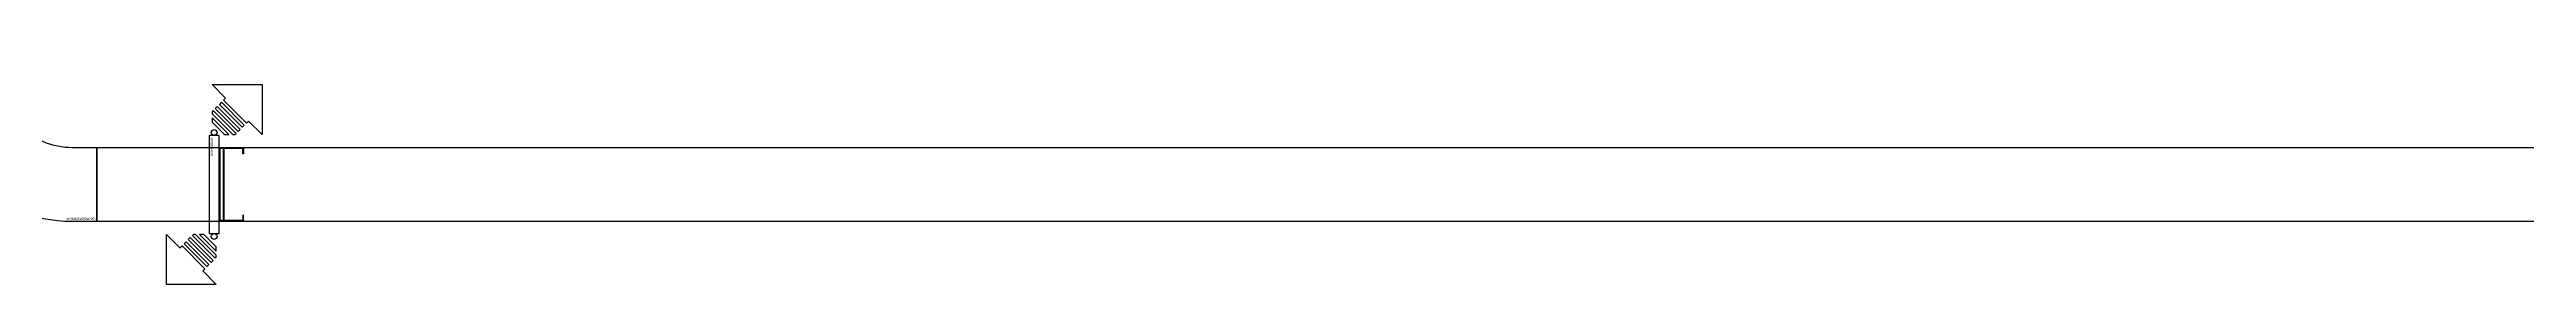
# Model space of a CAD drawing. Header units: millimetres. Extents: x -149088 to 500787, y -530175 to 1035835.
# Drawn here: x 276047 to 286164, y -139788 to -138831 of the extents above; entities that cross this region are included whole.
import ezdxf
from ezdxf.enums import TextEntityAlignment as Align

# ---------------------------------------------------------------- set-up
doc = ezdxf.new("R2010")
doc.units = ezdxf.units.MM
doc.header["$LTSCALE"] = 150
doc.layers.add('-----26 Electrical Cable Tray', color=200, linetype='Continuous')
doc.styles.add('ELEC', font='')
doc.styles.get('ELEC').set_extended_font_data('Dotum')

# ---------------------------------------------------------------- blocks, each defined once
blk = doc.blocks.new('*U28')
at = {"linetype": 'Continuous', "ltscale": 0.1}
for p, q in [((-100, 57), (-100, 59)), ((-50, 57), (-50, 59)), ((0, 57), (0, 59)), ((50, 57), (50, 59)), ((100, 57), (100, 59))]:
    blk.add_line(p, q, dxfattribs=at)
for points in [[(-150, 40), (-150, 140), (-125, 140), (-125, 137), (-147, 137), (-147, 40)], [(150, 40), (150, 140), (125, 140), (125, 137), (147, 137), (147, 40)], [(-147, 59), (147, 59)], [(-147, 57), (147, 57)], [(147, 43), (-147, 43)]]:
    blk.add_lwpolyline(points, dxfattribs=at)
blk.add_lwpolyline([(200, 0), (200, 40), (-200, 40), (-200, 0)], close=True, dxfattribs=at)
at = {"linetype": 'Continuous', "ltscale": 0.1, "style": 'ELEC'}
blk.add_text('W300*H100', height=10, dxfattribs=at).set_placement((-190, 10), align=Align.MIDDLE_LEFT)
blk = doc.blocks.new('TRAY (U-D)')
at = {"color": 0}
for points in [[(156, 467), (-28, 651), (651, 651), (651, -28), (467, 156), (438, 127), (127, 438)], [(14, 325), (325, 14), (354, 42), (42, 354)], [(71, 382), (382, 71), (410, 99), (99, 410)], [(-28, 283), (-28, 255), (255, -28), (283, -28), (297, -14), (-14, 297)], [(-28, 198), (-28, 141), (141, -28), (198, -28)]]:
    blk.add_lwpolyline(points, close=True, dxfattribs=at)
blk.add_circle((0, 0), 40, dxfattribs=at)
blk = doc.blocks.new('*U27')
at = {"color": 0}
blk.add_lwpolyline([(0, 0), (-100, 0, -0.414214), (-400, 300), (-400, 400), (-700, 400), (-700, 300, 0.414214), (-100, -300), (0, -300)], format="xyb", close=True, dxfattribs=at)
at = {"color": 0, "style": 'ELEC'}
blk.add_text('W:300(ELBOW 90)', height=10, dxfattribs=at).set_placement((-5, -290), align=Align.MIDDLE_RIGHT)

msp = doc.modelspace()

# ---------------------------------------------------------------- linework, layer by layer
at = {"layer": '-----26 Electrical Cable Tray', "elevation": 0}
for points in [[(276759, -139231), (276240, -139231), (276240, -139531), (276759, -139531)], [(341995, -139231), (276743, -139231), (276743, -139531), (341995, -139531)]]:
    msp.add_lwpolyline(points, close=True, dxfattribs=at)

# ---------------------------------------------------------------- block references
at = {"layer": '-----26 Electrical Cable Tray'}
msp.add_blockref('*U27', (276240, -139231), dxfattribs=at)
at = {"layer": '-----26 Electrical Cable Tray', "xscale": 0.3, "yscale": 0.3, "zscale": 0.3}
msp.add_blockref('TRAY (U-D)', (276720, -139169), dxfattribs=at)
at = {"layer": '-----26 Electrical Cable Tray', "rotation": 270}
msp.add_blockref('*U28', (276700, -139381), dxfattribs=at)
msp.add_blockref('*U28', (276700, -139381), dxfattribs=at)
msp.add_blockref('*U28', (276700, -139381), dxfattribs=at)
msp.add_blockref('*U28', (276700, -139381), dxfattribs=at)
at = {"layer": '-----26 Electrical Cable Tray', "xscale": 0.3, "yscale": 0.3, "zscale": 0.3, "rotation": 180}
msp.add_blockref('TRAY (U-D)', (276720, -139593), dxfattribs=at)

doc.saveas('drawing.dxf')
